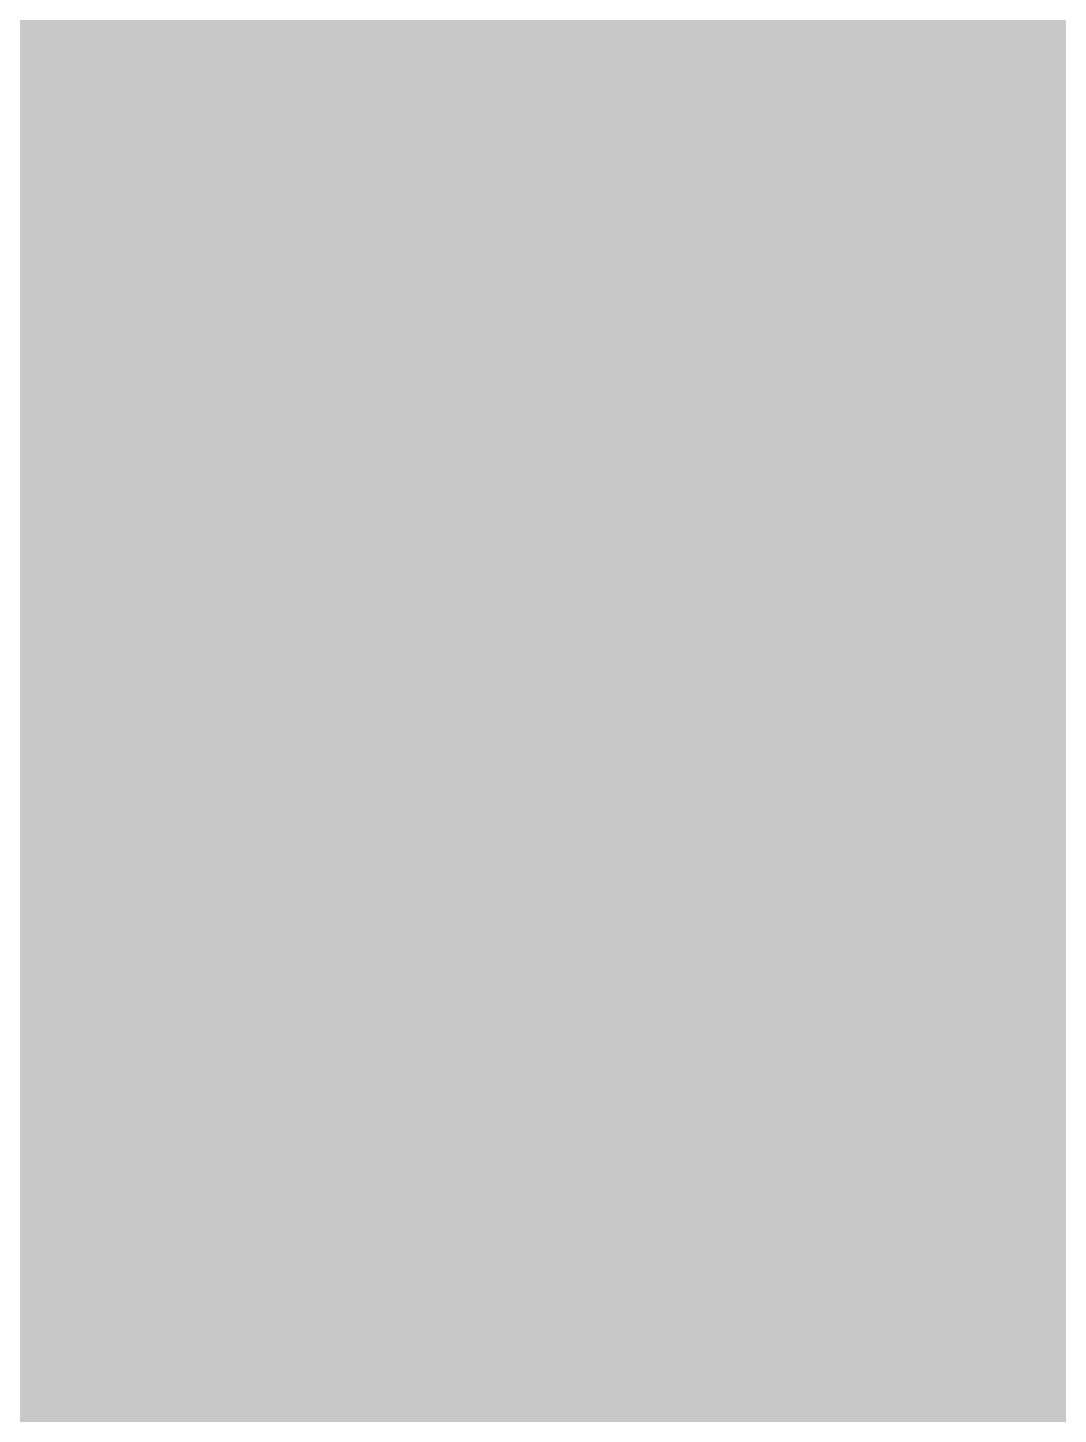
# Model space of a CAD drawing. Header units: millimetres. Extents: x -0.5 to 77.7, y -66.2 to -6.
# Drawn here: x 48.7085 to 48.8721, y -23.3097 to -23.0896 of the extents above; entities that cross this region are included whole.
import ezdxf

# ---------------------------------------------------------------- set-up
doc = ezdxf.new("R2010")
doc.units = ezdxf.units.MM
doc.header["$MEASUREMENT"] = 0
for name, color, linetype, true_color in [('Inner1', 7, 'Continuous', 0x999966), ('Inner2', 7, 'Continuous', 0x008000), ('Top-Silkscreen-Layer', 7, 'Continuous', 0xffcc00)]:
    doc.layers.add(name, color=color, linetype=linetype, true_color=true_color)

msp = doc.modelspace()

# ---------------------------------------------------------------- hatches: boundary and pattern name
at = {"layer": 'Inner1'}
msp.add_hatch(color=256, dxfattribs=at).paths.add_polyline_path([(77.23901, -6.45415), (77.23901, -65.68199), (-0.02286, -65.68199), (-0.02286, -6.45415)])
at = {"layer": 'Top-Silkscreen-Layer'}
for points in [[(48.81071, -23.10876), (48.80083, -23.11724), (48.80083, -23.1413), (48.80083, -23.16535), (48.81071, -23.17383), (48.87037, -23.1413)], [(48.71935, -23.11565), (48.72035, -23.16744), (48.7571, -23.15707), (48.76541, -23.1413), (48.75711, -23.12553)], [(48.8181, -23.22002), (48.83188, -23.29242), (48.8681, -23.2556), (48.8681, -23.2337), (48.85699, -23.22477)], [(48.71834, -23.23562), (48.72567, -23.27664), (48.73877, -23.28648), (48.75161, -23.27176), (48.76444, -23.25705), (48.75343, -23.23931)]]:
    msp.add_hatch(color=256, dxfattribs=at).paths.add_polyline_path(points)

# ---------------------------------------------------------------- linework, layer by layer
at = {"layer": 'Inner2', "const_width": 0.4}
msp.add_lwpolyline([(37.46507, -22.98705), (51.6891, -22.98705)], dxfattribs=at)
at = {"layer": 'Top-Silkscreen-Layer', "const_width": 0.254}
for points in [[(48.71041, -22.76514), (48.73593, -22.83738), (48.75753, -22.83738), (48.76532, -22.82463)], [(48.72342, -22.99151), (48.72063, -23.05736), (48.75582, -23.00054)], [(48.72323, -22.87688), (48.72633, -22.94992), (48.76613, -22.89798), (48.73661, -22.87236)], [(48.81402, -22.99143), (48.80021, -23.0122), (48.79298, -23.02818), (48.80204, -23.04603), (48.81109, -23.06388), (48.83414, -23.06561), (48.85718, -23.06733), (48.86514, -23.0543)], [(48.61435, -23.10973), (48.6031, -23.11901), (48.6031, -23.14092), (48.66415, -23.17106)], [(48.71935, -23.11565), (48.72035, -23.16744), (48.7571, -23.15707), (48.76541, -23.1413), (48.75711, -23.12553)], [(48.81071, -23.10876), (48.80083, -23.11724), (48.80083, -23.1413), (48.80083, -23.16535), (48.81071, -23.17383), (48.87037, -23.1413)], [(48.8181, -23.22002), (48.83188, -23.29242), (48.8681, -23.2556), (48.8681, -23.2337), (48.85699, -23.22477)], [(48.5071, -23.29154), (48.48738, -23.34358), (48.4581, -23.31185)], [(48.62428, -23.22179), (48.62649, -23.29078), (48.64005, -23.29669), (48.65283, -23.2858), (48.66712, -23.25751), (48.66864, -23.24011), (48.65519, -23.22797)], [(48.71834, -23.23562), (48.72567, -23.27664), (48.73877, -23.28648), (48.75161, -23.27176), (48.76444, -23.25705), (48.75343, -23.23931)], [(48.82408, -23.33462), (48.824, -23.39701), (48.83919, -23.40602), (48.85365, -23.39014), (48.83957, -23.33131)], [(48.6231, -23.33796), (48.6106, -23.3452), (48.6106, -23.36449), (48.6106, -23.38377), (48.62432, -23.39552), (48.63805, -23.40727), (48.65307, -23.39077), (48.65582, -23.3446)], [(48.98621, -23.39626), (48.99898, -23.40827), (49.00895, -23.4119), (49.00597, -23.42549), (48.9731, -23.46126), (48.95753, -23.43594), (48.94196, -23.41752), (48.95753, -23.40828), (48.9731, -23.39346)], [(48.82342, -23.45026), (48.80743, -23.4705), (48.80362, -23.48683), (48.81797, -23.5033), (48.85507, -23.50319), (48.86892, -23.48662), (48.8612, -23.46948), (48.83644, -23.44579)], [(48.99272, -23.51447), (48.9956, -23.56098), (48.9831, -23.58388), (48.9781, -23.59431), (48.9731, -23.58388), (48.95787, -23.55388), (48.94265, -23.53432), (48.95133, -23.52704), (48.96372, -23.51977), (48.9706, -23.5083)]]:
    msp.add_lwpolyline(points, close=True, dxfattribs=at)
for points in [[(48.57833, -23.06087), (48.5906, -23.04382), (48.6031, -23.04267), (48.63632, -23.06675), (48.65753, -23.06675), (48.66532, -23.05401), (48.6631, -22.99794), (48.6031, -23.00961), (48.5981, -23.02088), (48.5931, -23.0151), (48.58059, -22.99687), (48.58293, -22.9428), (48.59777, -22.92343), (48.6029, -22.93444), (48.62321, -22.95413), (48.63838, -22.96281), (48.65316, -22.95313), (48.65657, -22.87293), (48.64319, -22.86547), (48.65122, -22.85143), (48.66307, -22.83738), (48.6731, -22.82018)], [(48.82044, -22.95522), (48.83712, -22.96321), (48.85326, -22.95398)], [(48.88963, -22.94735), (48.89311, -22.99062), (48.8931, -23.06258), (48.89435, -23.10437), (48.8856, -23.1117), (48.8856, -23.1413), (48.8856, -23.17089), (48.89435, -23.17823), (48.89491, -23.22244), (48.89667, -23.29205), (48.90044, -23.33404), (48.8881, -23.34332), (48.8881, -23.36508), (48.8881, -23.38685), (48.90348, -23.4017), (48.92389, -23.41654), (48.9085, -23.43903)], [(48.56983, -23.17862), (48.5931, -23.13836), (48.57791, -23.11612)]]:
    msp.add_lwpolyline(points, dxfattribs=at)

doc.saveas('drawing.dxf')
